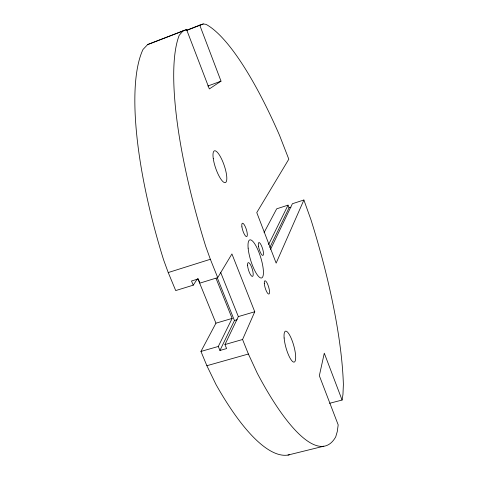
<?xml version="1.0" encoding="UTF-8"?>
<svg xmlns="http://www.w3.org/2000/svg" width="479" height="479" viewBox="0 0 479 479"><rect width="100%" height="100%" fill="white"/><g stroke="black" fill="none" stroke-linecap="round" stroke-linejoin="round"><path stroke-width="0.72" d="M329.588 403.294L342.084 400.049L342.958 394.48L343.377 384.565A222.406 54.187 72.4 0 0 310.961 219.741L303.884 200.006L292.406 203.725L270.545 249.373M342.084 400.049L324.289 353.185L319.337 375.716L338.186 424.867L337.276 431.561L335.725 436.842A222.406 54.187 72.4 0 1 257.283 373.255L248.391 354.017L242.566 339.503L254.756 311.763L231.926 253.948L217.717 277.616L199.935 283.101L198.24 278.928L191.51 281.011L193.217 285.179L175.709 290.573L168.231 272.551L163.578 259.798A219.999 62.066 72.4 0 1 143.011 49.451L147.688 44.553L186.571 29.56L209.341 88.932L221.017 81.155L199.749 25.136L186.427 30.333M303.884 200.006L276.149 263.109L256.768 212.574L288.813 159.196L279.514 135.288A222.406 54.187 72.4 0 0 206.048 24.369L203.288 23.95L199.749 25.136M216.041 278.383L232.135 318.421L218.298 346.461L219.939 350.472L226.591 348.574L224.956 344.551L238.344 316.595L220.627 272.306M219.939 350.472L234.441 320.541L217.304 277.886M269.839 247.469L289.053 207.808L290.921 207.203M268.629 244.488L288.053 205.138L289.053 207.808M289.418 454.769A219.999 62.066 72.4 0 1 216.035 384.589L206.874 365.711L200.952 351.436L215.951 323.181L232.135 318.421M264.067 232.578L276.688 208.82L288.053 205.138M193.217 285.179L197.288 279.012M183.17 30.704L179.2 35.356A222.406 54.187 72.4 0 0 205.713 246.332L210.359 259.283L217.717 277.616M186.571 29.56L147.688 44.553M186.636 30.44L203.288 23.95M207.832 86.034L221.017 81.155M168.231 272.551L210.359 259.283M238.344 316.595L254.756 311.763M234.441 320.541L237.183 319.733M200.952 351.436L218.298 346.461M224.956 344.551L242.566 339.503M206.874 365.711L248.391 354.017M287.987 455.05L323.828 446.194M197.803 278.604L215.951 323.181M248.14 248.158A19.92 5.209 72.8 0 0 260.774 277.976A19.92 5.209 72.8 0 0 258.265 250.703A19.92 5.209 72.8 0 0 248.14 248.158M264.294 283.329A6.928 1.79 73.3 0 0 268.479 294.022A6.928 1.79 73.3 0 0 267.953 284.963A6.928 1.79 73.3 0 0 264.294 283.329M258.474 246.2A6.742 1.706 72.6 0 0 262.905 255.427A6.742 1.706 72.6 0 0 261.306 245.344A6.742 1.706 72.6 0 0 258.474 246.2M241.913 226.878A7.023 1.856 72.2 0 0 246.637 236.614A7.023 1.856 72.2 0 0 245.08 226.238A7.023 1.856 72.2 0 0 241.913 226.878M247.571 265.127A7.215 1.952 72.9 0 0 251.984 276.341A7.215 1.952 72.9 0 0 251.595 267.06A7.215 1.952 72.9 0 0 247.571 265.127M284.125 337.994A16.064 4.03 74.3 0 0 293.633 362.1A16.064 4.03 74.3 0 0 291.819 339.809A16.064 4.03 74.3 0 0 284.125 337.994M213.275 158.651A16.807 4.479 71 0 0 224.938 182.667A16.807 4.479 71 0 0 221.496 158.812A16.807 4.479 71 0 0 213.275 158.651"/></g></svg>
